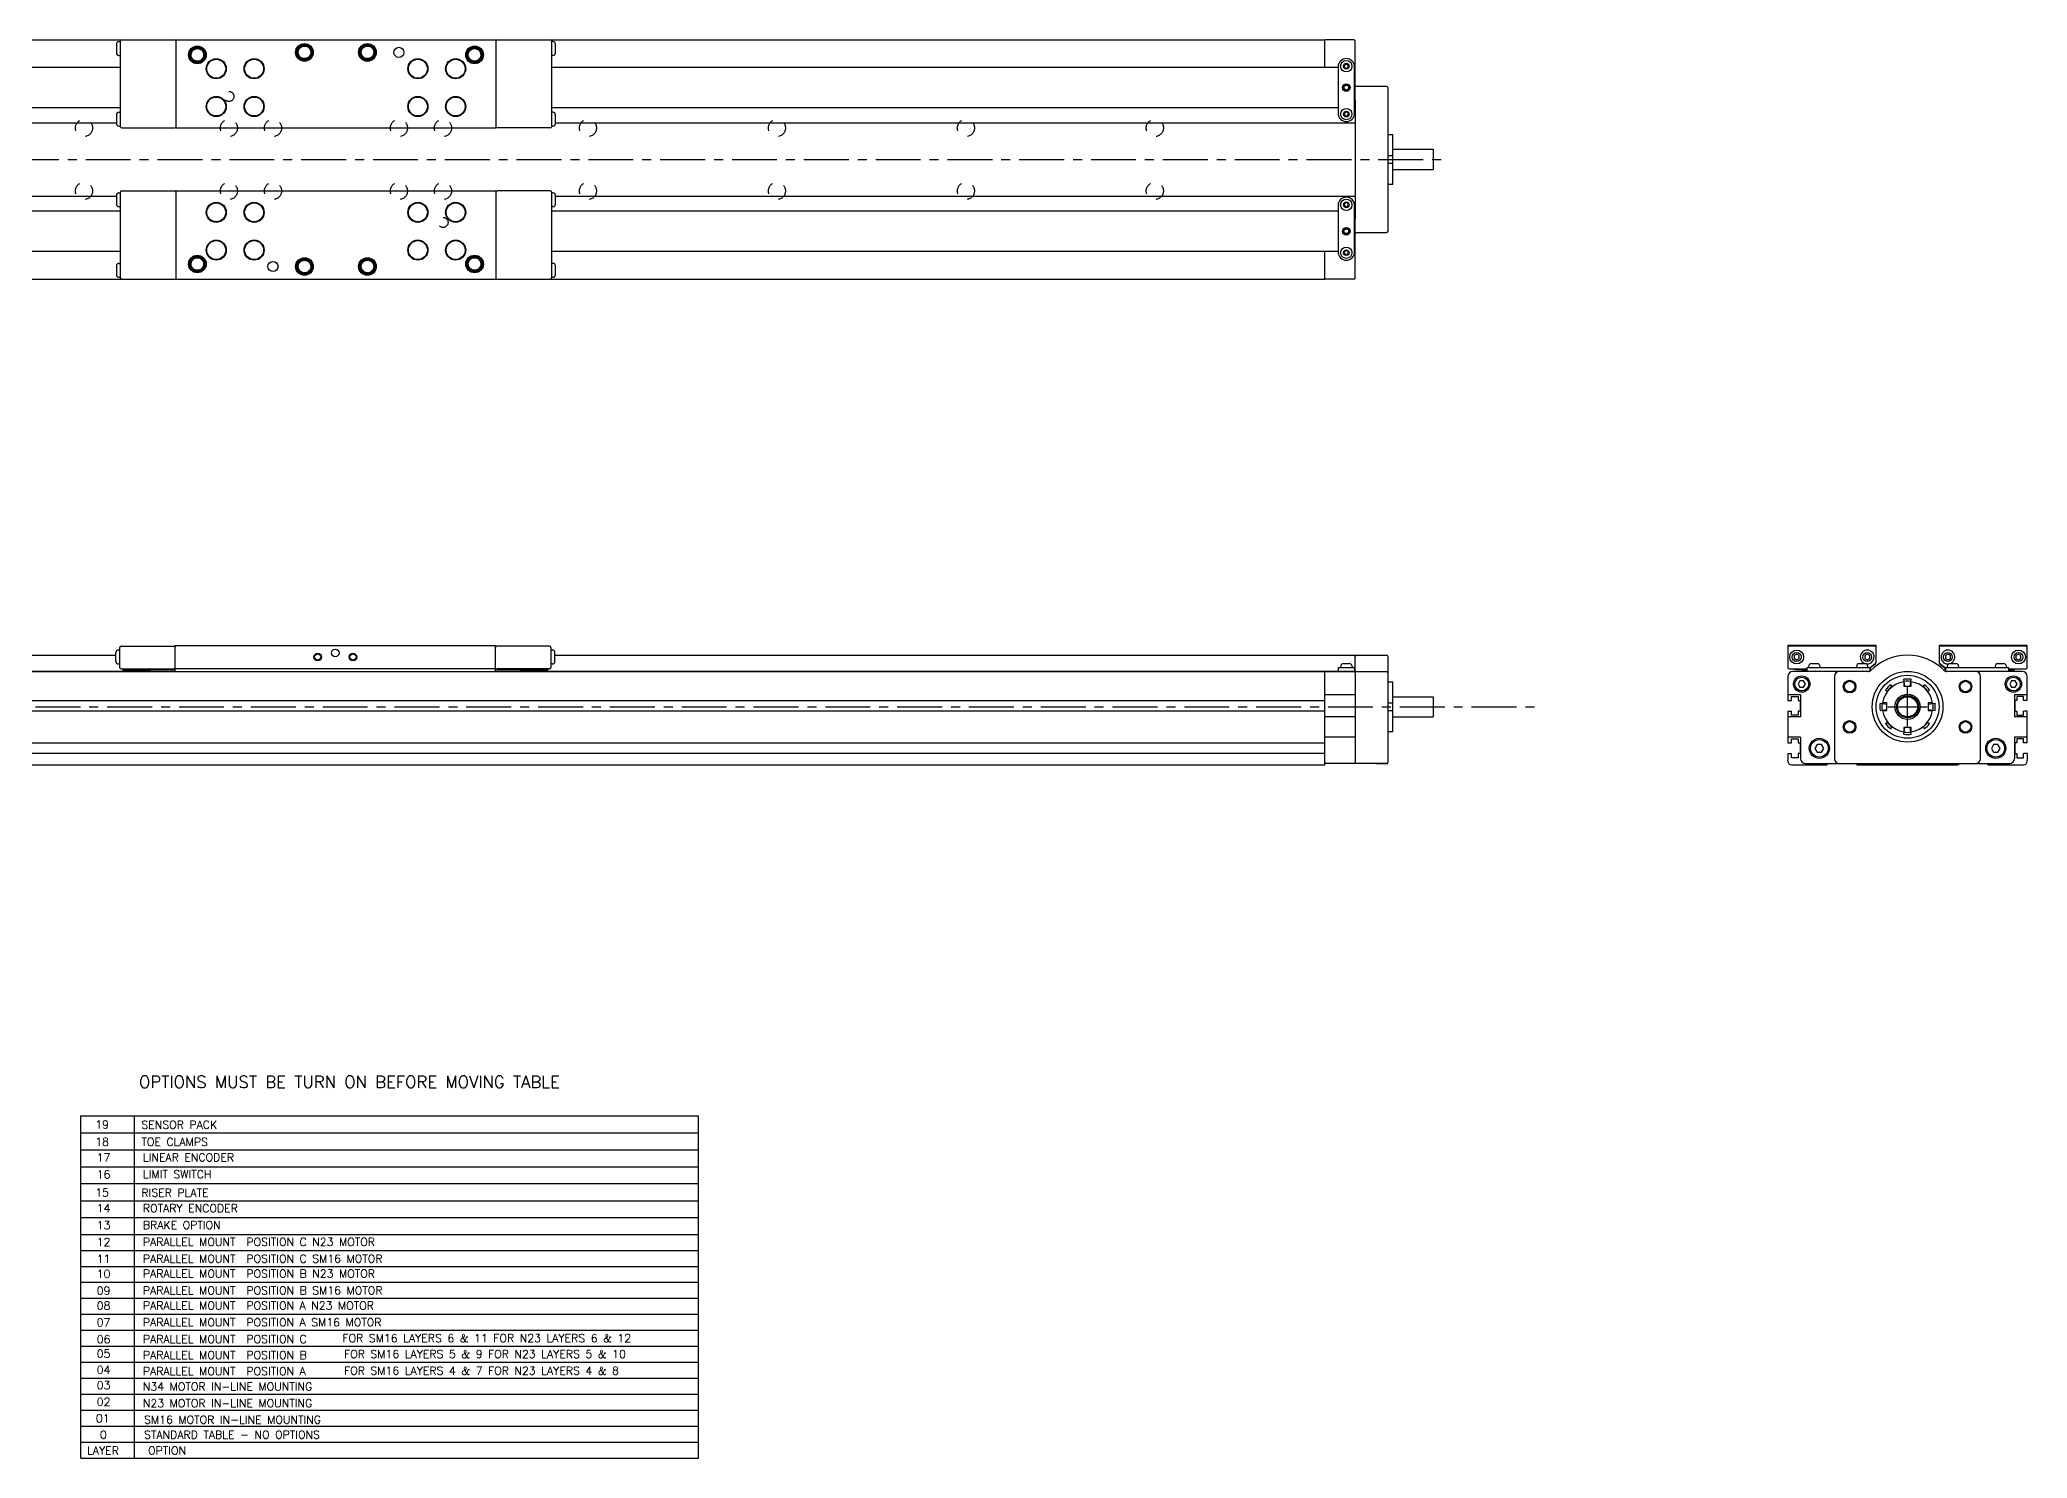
# Model space of a CAD drawing. Extents: x -7.4 to 48.3, y 2.1 to 24.3.
# Drawn here: x 17.28 to 48.33, y 2.09 to 24.26 of the extents above; entities that cross this region are included whole.
import ezdxf
from ezdxf.enums import TextEntityAlignment as Align

# ---------------------------------------------------------------- set-up
doc = ezdxf.new("R2010")
doc.units = 0
doc.header["$LTSCALE"] = 1.87
doc.header["$MEASUREMENT"] = 0
doc.linetypes.add('CENTER', pattern=[0.6, 0.375, -0.075, 0.075, -0.075])
doc.linetypes.add('HIDDEN', pattern=[0.2, 0.1, -0.1])
doc.layers.get('0').update_dxf_attribs({"linetype": 'CONTINUOUS'})
doc.styles.add('ROMANS', font='ROMANS')

msp = doc.modelspace()

# ---------------------------------------------------------------- linework, layer by layer
for p, q in [((6.453, 24.258), (37.358, 24.258)), ((18.515, 24.229), (18.539, 24.229)), ((18.539, 22.9), (18.539, 24.238)), ((19.405, 24.258), (19.405, 22.88)), ((24.405, 24.258), (24.405, 22.88)), ((25.271, 24.238), (25.271, 22.9)), ((25.295, 24.229), (25.271, 24.229)), ((37.358, 23.825), (37.358, 24.258)), ((37.811, 24.258), (37.377, 24.258)), ((37.83, 23.316), (37.83, 24.238)), ((18.474, 24.189), (18.474, 24.051)), ((18.515, 24.012), (18.539, 24.012)), ((19.622, 24.022), (19.641, 24.022)), ((21.295, 24.061), (21.315, 24.061)), ((22.279, 24.061), (22.299, 24.061)), ((23.952, 24.022), (23.972, 24.022)), ((25.295, 24.012), (25.271, 24.012)), ((25.336, 24.051), (25.336, 24.189)), ((37.692, 23.963), (37.692, 23.963)), ((18.539, 23.825), (6.246, 23.825)), ((37.564, 23.825), (25.271, 23.825)), ((37.564, 23.835), (37.564, 23.107)), ((37.675, 23.874), (37.658, 23.845)), ((37.658, 23.845), (37.675, 23.815)), ((37.709, 23.874), (37.675, 23.874)), ((37.675, 23.815), (37.709, 23.815)), ((37.727, 23.845), (37.709, 23.874)), ((37.709, 23.815), (37.727, 23.845)), ((37.82, 23.107), (37.82, 23.835)), ((37.82, 23.71), (37.83, 23.705)), ((37.83, 23.316), (37.82, 23.311)), ((37.83, 23.313), (37.83, 21.463)), ((38.322, 23.53), (37.85, 23.53)), ((38.342, 23.51), (38.342, 21.266)), ((18.539, 23.195), (6.246, 23.195)), ((18.474, 23.087), (18.474, 22.949)), ((18.515, 23.126), (18.539, 23.126)), ((37.564, 23.195), (25.271, 23.195)), ((25.295, 23.126), (25.271, 23.126)), ((25.336, 22.949), (25.336, 23.087)), ((37.675, 23.126), (37.658, 23.097)), ((37.658, 23.097), (37.675, 23.067)), ((37.709, 23.126), (37.675, 23.126)), ((37.675, 23.067), (37.709, 23.067)), ((37.727, 23.097), (37.709, 23.126)), ((37.709, 23.067), (37.727, 23.097)), ((37.83, 23.195), (37.82, 23.195)), ((5.98, 22.961), (18.474, 22.961)), ((18.515, 22.91), (18.539, 22.91)), ((18.559, 22.88), (19.386, 22.88)), ((19.405, 22.88), (24.405, 22.88)), ((25.252, 22.88), (24.425, 22.88)), ((25.295, 22.91), (25.271, 22.91)), ((25.336, 22.961), (37.83, 22.961)), ((37.692, 22.979), (37.692, 22.979)), ((38.342, 22.777), (38.42, 22.777)), ((38.42, 21.999), (38.42, 22.777)), ((38.342, 22.447), (38.42, 22.447)), ((38.42, 22.546), (39.047, 22.546)), ((39.047, 22.546), (39.047, 22.231)), ((38.342, 22.329), (38.42, 22.329)), ((38.42, 22.231), (39.047, 22.231)), ((5.98, 21.815), (18.474, 21.815)), ((18.474, 21.827), (18.474, 21.689)), ((18.515, 21.866), (18.539, 21.866)), ((18.539, 20.538), (18.539, 21.876)), ((18.559, 21.896), (19.386, 21.896)), ((19.405, 21.896), (19.405, 20.518)), ((19.405, 21.896), (24.405, 21.896)), ((24.405, 21.896), (24.405, 20.518)), ((25.252, 21.896), (24.425, 21.896)), ((25.271, 21.876), (25.271, 20.538)), ((25.295, 21.866), (25.271, 21.866)), ((25.336, 21.689), (25.336, 21.827)), ((25.336, 21.815), (37.83, 21.815)), ((37.692, 21.798), (37.692, 21.798)), ((38.342, 21.999), (38.42, 21.999)), ((18.539, 21.581), (6.246, 21.581)), ((18.515, 21.65), (18.539, 21.65)), ((25.295, 21.65), (25.271, 21.65)), ((37.564, 21.581), (25.271, 21.581)), ((37.564, 21.67), (37.564, 20.941)), ((37.675, 21.709), (37.658, 21.679)), ((37.658, 21.679), (37.675, 21.65)), ((37.709, 21.709), (37.675, 21.709)), ((37.675, 21.65), (37.709, 21.65)), ((37.727, 21.679), (37.709, 21.709)), ((37.709, 21.65), (37.727, 21.679)), ((37.82, 20.941), (37.82, 21.67)), ((37.83, 21.581), (37.82, 21.581)), ((37.82, 21.466), (37.83, 21.461)), ((37.83, 20.538), (37.83, 21.461)), ((37.85, 21.246), (38.322, 21.246)), ((18.539, 20.951), (6.246, 20.951)), ((37.564, 20.951), (25.271, 20.951)), ((37.358, 20.518), (37.358, 20.951)), ((37.675, 20.961), (37.658, 20.931)), ((37.658, 20.931), (37.675, 20.902)), ((37.709, 20.961), (37.675, 20.961)), ((37.675, 20.902), (37.709, 20.902)), ((37.692, 20.813), (37.692, 20.813)), ((37.727, 20.931), (37.709, 20.961)), ((37.709, 20.902), (37.727, 20.931)), ((37.83, 21.071), (37.82, 21.066)), ((6.453, 20.518), (37.358, 20.518)), ((18.474, 20.725), (18.474, 20.587)), ((18.515, 20.764), (18.539, 20.764)), ((18.515, 20.548), (18.539, 20.548)), ((19.622, 20.754), (19.641, 20.754)), ((21.295, 20.715), (21.315, 20.715)), ((22.279, 20.715), (22.299, 20.715)), ((23.952, 20.754), (23.972, 20.754)), ((25.295, 20.764), (25.271, 20.764)), ((25.295, 20.548), (25.271, 20.548)), ((25.336, 20.587), (25.336, 20.725)), ((37.811, 20.518), (37.377, 20.518)), ((5.921, 14.643), (18.464, 14.643)), ((18.464, 14.544), (18.464, 14.682)), ((18.506, 14.722), (18.529, 14.722)), ((18.529, 14.446), (18.529, 14.761)), ((18.549, 14.781), (19.376, 14.781)), ((19.395, 14.387), (19.395, 14.791)), ((19.395, 14.791), (24.395, 14.791)), ((24.395, 14.791), (24.395, 14.387)), ((25.242, 14.781), (24.415, 14.781)), ((25.262, 14.761), (25.262, 14.446)), ((25.285, 14.722), (25.262, 14.722)), ((25.326, 14.544), (25.326, 14.682)), ((25.326, 14.643), (37.83, 14.643)), ((37.83, 14.387), (37.83, 14.643)), ((37.85, 14.643), (38.322, 14.643)), ((38.342, 14.623), (38.342, 12.97)), ((44.591, 14.791), (44.591, 14.446)), ((45.969, 14.791), (44.591, 14.791)), ((45.95, 14.781), (44.611, 14.781)), ((44.729, 14.659), (44.69, 14.636)), ((44.69, 14.636), (44.69, 14.591)), ((44.768, 14.636), (44.729, 14.659)), ((44.768, 14.591), (44.768, 14.636)), ((45.831, 14.659), (45.792, 14.636)), ((45.792, 14.636), (45.792, 14.591)), ((45.871, 14.636), (45.831, 14.659)), ((45.871, 14.591), (45.871, 14.636)), ((45.969, 14.534), (45.969, 14.791)), ((46.953, 14.791), (46.953, 14.534)), ((48.331, 14.791), (46.953, 14.791)), ((48.312, 14.781), (46.973, 14.781)), ((47.091, 14.659), (47.052, 14.636)), ((47.052, 14.636), (47.052, 14.591)), ((47.131, 14.636), (47.091, 14.659)), ((47.131, 14.591), (47.131, 14.636)), ((48.194, 14.659), (48.154, 14.636)), ((48.154, 14.636), (48.154, 14.591)), ((48.233, 14.636), (48.194, 14.659)), ((48.233, 14.591), (48.233, 14.636)), ((48.331, 14.446), (48.331, 14.791)), ((5.921, 14.387), (38.322, 14.387)), ((5.98, 14.392), (18.897, 14.392)), ((18.506, 14.505), (18.529, 14.505)), ((18.549, 14.426), (19.376, 14.426)), ((18.573, 14.426), (18.573, 14.412)), ((18.573, 14.412), (19.383, 14.412)), ((19.007, 14.412), (19.004, 14.411)), ((19.022, 14.412), (19.006, 14.406)), ((24.395, 14.426), (19.395, 14.426)), ((24.408, 14.412), (25.218, 14.412)), ((25.242, 14.426), (24.415, 14.426)), ((24.778, 14.406), (24.762, 14.412)), ((24.78, 14.411), (24.777, 14.412)), ((24.887, 14.392), (37.83, 14.392)), ((25.218, 14.426), (25.218, 14.412)), ((25.285, 14.505), (25.262, 14.505)), ((37.358, 12.928), (37.358, 14.387)), ((37.564, 14.451), (37.82, 14.451)), ((37.564, 14.451), (37.564, 14.392)), ((37.594, 14.387), (37.594, 14.392)), ((37.604, 14.467), (37.604, 14.451)), ((37.643, 14.392), (37.643, 14.387)), ((37.647, 14.51), (37.738, 14.51)), ((37.742, 14.392), (37.742, 14.387)), ((37.781, 14.467), (37.781, 14.451)), ((37.82, 14.451), (37.82, 14.392)), ((37.83, 14.367), (37.83, 12.97)), ((44.591, 14.308), (44.591, 13.933)), ((44.611, 14.426), (44.887, 14.426)), ((45.855, 14.387), (44.67, 14.387)), ((44.69, 14.591), (44.729, 14.568)), ((44.695, 14.423), (44.704, 14.422)), ((44.729, 14.568), (44.768, 14.591)), ((44.788, 14.419), (44.788, 14.417)), ((44.803, 14.412), (44.803, 14.418)), ((44.803, 14.412), (44.887, 14.412)), ((44.806, 14.426), (44.806, 14.412)), ((44.887, 14.451), (44.887, 14.392)), ((44.887, 14.451), (45.871, 14.451)), ((44.887, 14.392), (45.869, 14.392)), ((44.916, 14.467), (44.916, 14.451)), ((44.955, 14.392), (44.955, 14.387)), ((44.959, 14.51), (45.05, 14.51)), ((45.054, 14.392), (45.054, 14.387)), ((45.093, 14.467), (45.093, 14.451)), ((45.145, 14.387), (45.145, 14.392)), ((45.32, 14.308), (45.32, 13.029)), ((45.534, 14.387), (45.534, 14.392)), ((45.654, 14.387), (45.654, 14.392)), ((45.664, 14.467), (45.664, 14.451)), ((45.703, 14.392), (45.703, 14.387)), ((45.707, 14.51), (45.798, 14.51)), ((45.792, 14.591), (45.831, 14.568)), ((45.802, 14.392), (45.802, 14.387)), ((45.831, 14.568), (45.871, 14.591)), ((45.841, 14.467), (45.841, 14.451)), ((45.871, 14.442), (45.962, 14.519)), ((45.871, 14.451), (45.871, 14.393)), ((45.876, 14.412), (45.871, 14.412)), ((45.955, 14.503), (45.876, 14.437)), ((45.876, 14.446), (45.876, 14.412)), ((46.96, 14.519), (47.052, 14.442)), ((47.048, 14.436), (46.968, 14.503)), ((47.047, 14.412), (47.047, 14.436)), ((47.047, 14.412), (47.052, 14.412)), ((47.05, 14.444), (47.05, 14.412)), ((47.052, 14.591), (47.091, 14.568)), ((47.052, 14.451), (47.052, 14.393)), ((47.052, 14.451), (48.036, 14.451)), ((47.054, 14.392), (48.036, 14.392)), ((48.253, 14.387), (47.068, 14.387)), ((47.081, 14.467), (47.081, 14.451)), ((47.091, 14.568), (47.131, 14.591)), ((47.121, 14.392), (47.121, 14.387)), ((47.125, 14.51), (47.215, 14.51)), ((47.219, 14.392), (47.219, 14.387)), ((47.259, 14.467), (47.259, 14.451)), ((47.268, 14.387), (47.268, 14.392)), ((47.389, 14.387), (47.389, 14.392)), ((47.603, 13.029), (47.603, 14.308)), ((47.778, 14.387), (47.778, 14.392)), ((47.829, 14.467), (47.829, 14.451)), ((47.869, 14.392), (47.869, 14.387)), ((47.873, 14.51), (47.963, 14.51)), ((47.967, 14.392), (47.967, 14.387)), ((48.007, 14.467), (48.007, 14.451)), ((48.036, 14.451), (48.036, 14.392)), ((48.036, 14.426), (48.312, 14.426)), ((48.036, 14.412), (48.12, 14.412)), ((48.12, 14.426), (48.12, 14.412)), ((48.12, 14.417), (48.135, 14.417)), ((48.135, 14.426), (48.135, 14.417)), ((48.154, 14.591), (48.194, 14.568)), ((48.194, 14.568), (48.233, 14.591)), ((48.331, 13.933), (48.331, 14.308)), ((37.83, 14.021), (37.358, 14.021)), ((38.342, 14.225), (38.42, 14.225)), ((38.42, 13.447), (38.42, 14.225)), ((38.42, 13.993), (39.047, 13.993)), ((39.047, 13.993), (39.047, 13.678)), ((44.788, 14.021), (44.591, 14.021)), ((44.779, 14.239), (44.751, 14.19)), ((44.751, 14.19), (44.779, 14.141)), ((44.836, 14.239), (44.779, 14.239)), ((44.779, 14.141), (44.836, 14.141)), ((44.788, 14.021), (44.788, 13.678)), ((44.865, 14.19), (44.836, 14.239)), ((44.836, 14.141), (44.865, 14.19)), ((46.118, 14.099), (46.149, 14.075)), ((46.198, 14.179), (46.222, 14.148)), ((46.401, 14.023), (46.401, 14.003)), ((46.401, 14.003), (46.521, 14.003)), ((46.402, 14.225), (46.402, 14.159)), ((46.402, 14.159), (46.52, 14.159)), ((46.419, 14.159), (46.405, 14.265)), ((46.504, 14.159), (46.518, 14.265)), ((46.52, 14.159), (46.52, 14.225)), ((46.521, 14.023), (46.521, 14.003)), ((46.701, 14.148), (46.725, 14.179)), ((46.774, 14.075), (46.805, 14.099)), ((48.086, 14.239), (48.058, 14.19)), ((48.058, 14.19), (48.086, 14.141)), ((48.143, 14.239), (48.086, 14.239)), ((48.086, 14.141), (48.143, 14.141)), ((48.134, 14.021), (48.134, 13.678)), ((48.331, 14.021), (48.134, 14.021)), ((48.172, 14.19), (48.143, 14.239)), ((48.143, 14.141), (48.172, 14.19)), ((6.453, 13.932), (37.358, 13.932)), ((37.358, 13.767), (6.453, 13.767)), ((37.83, 13.678), (37.358, 13.678)), ((38.342, 13.895), (38.42, 13.895)), ((38.342, 13.777), (38.42, 13.777)), ((38.42, 13.678), (39.047, 13.678)), ((44.591, 13.768), (44.591, 13.27)), ((44.788, 13.678), (44.591, 13.678)), ((46.032, 13.892), (46.138, 13.878)), ((46.032, 13.779), (46.138, 13.793)), ((46.138, 13.895), (46.072, 13.895)), ((46.072, 13.777), (46.138, 13.777)), ((46.138, 13.777), (46.138, 13.895)), ((46.851, 13.895), (46.784, 13.895)), ((46.784, 13.895), (46.784, 13.777)), ((46.784, 13.878), (46.891, 13.892)), ((46.784, 13.793), (46.891, 13.779)), ((46.784, 13.777), (46.851, 13.777)), ((48.331, 13.678), (48.134, 13.678)), ((48.331, 13.27), (48.331, 13.768)), ((37.83, 13.359), (37.358, 13.359)), ((38.342, 13.447), (38.42, 13.447)), ((44.788, 13.359), (44.591, 13.359)), ((44.788, 13.359), (44.788, 13.029)), ((46.118, 13.572), (46.149, 13.596)), ((46.198, 13.492), (46.222, 13.524)), ((46.52, 13.513), (46.402, 13.513)), ((46.402, 13.513), (46.402, 13.447)), ((46.405, 13.406), (46.419, 13.513)), ((46.518, 13.406), (46.504, 13.513)), ((46.52, 13.447), (46.52, 13.513)), ((46.701, 13.524), (46.725, 13.492)), ((46.774, 13.596), (46.805, 13.572)), ((48.134, 13.359), (48.134, 13.029)), ((48.331, 13.359), (48.134, 13.359)), ((6.453, 13.271), (37.358, 13.271)), ((37.358, 13.105), (6.453, 13.105)), ((44.591, 13.105), (44.591, 13.002)), ((45.049, 13.245), (45.015, 13.186)), ((45.015, 13.186), (45.049, 13.127)), ((45.117, 13.245), (45.049, 13.245)), ((45.049, 13.127), (45.117, 13.127)), ((45.152, 13.186), (45.117, 13.245)), ((45.117, 13.127), (45.152, 13.186)), ((47.805, 13.245), (47.771, 13.186)), ((47.771, 13.186), (47.805, 13.127)), ((47.873, 13.245), (47.805, 13.245)), ((47.805, 13.127), (47.873, 13.127)), ((47.907, 13.186), (47.873, 13.245)), ((47.873, 13.127), (47.907, 13.186)), ((48.331, 13.105), (48.331, 13.002)), ((6.453, 12.928), (37.358, 12.928)), ((38.322, 12.95), (37.377, 12.95)), ((38.165, 12.95), (38.342, 12.95)), ((44.591, 12.987), (44.591, 13.002)), ((44.65, 12.928), (45.193, 12.928)), ((44.867, 12.95), (48.056, 12.95)), ((45.223, 12.95), (45.207, 12.934)), ((45.668, 12.934), (45.652, 12.95)), ((45.682, 12.928), (47.241, 12.928)), ((47.27, 12.95), (47.255, 12.934)), ((47.715, 12.934), (47.7, 12.95)), ((47.729, 12.928), (48.272, 12.928)), ((48.331, 12.987), (48.331, 13.002)), ((17.917, 2.093), (17.917, 7.446)), ((17.917, 7.446), (27.57, 7.446)), ((17.917, 7.178), (27.57, 7.178)), ((18.758, 2.093), (18.758, 7.446)), ((27.57, 2.093), (27.57, 7.446)), ((17.917, 6.91), (27.57, 6.91)), ((17.917, 6.647), (27.57, 6.647)), ((17.917, 6.384), (27.57, 6.384)), ((17.917, 6.116), (27.57, 6.116)), ((17.917, 5.853), (27.57, 5.853)), ((17.917, 5.589), (27.57, 5.589)), ((17.917, 5.339), (27.57, 5.339)), ((17.917, 5.089), (27.57, 5.089)), ((17.917, 4.843), (27.57, 4.843)), ((17.917, 4.593), (27.57, 4.593)), ((17.917, 4.343), (27.57, 4.343)), ((17.917, 4.093), (27.57, 4.093)), ((17.917, 3.843), (27.57, 3.843)), ((17.917, 3.593), (27.57, 3.593)), ((17.917, 3.343), (27.57, 3.343)), ((17.917, 3.093), (27.57, 3.093)), ((17.917, 2.843), (27.57, 2.843)), ((17.917, 2.593), (27.57, 2.593)), ((17.917, 2.343), (27.57, 2.343)), ((17.917, 2.093), (27.57, 2.093))]:
    msp.add_line(p, q)
at = {"color": 2, "linetype": 'CENTER'}
for p, q in [((5.654, 22.388), (39.263, 22.388)), ((46.461, 13.53), (46.461, 14.142)), ((4.868, 13.836), (40.65, 13.836)), ((46.155, 13.836), (46.767, 13.836))]:
    msp.add_line(p, q, dxfattribs=at)
at = {"color": 7, "linetype": 'CONTINUOUS'}
for p, q in [((44.65, 13.998), (44.753, 13.998)), ((44.65, 13.933), (44.65, 13.998)), ((44.753, 13.998), (44.753, 13.933)), ((48.17, 13.998), (48.17, 13.933)), ((48.272, 13.998), (48.17, 13.998)), ((48.272, 13.933), (48.272, 13.998)), ((44.591, 13.933), (44.65, 13.933)), ((44.591, 13.768), (44.65, 13.768)), ((44.65, 13.703), (44.65, 13.768)), ((44.753, 13.703), (44.65, 13.703)), ((44.753, 13.933), (44.784, 13.933)), ((44.753, 13.768), (44.753, 13.703)), ((44.784, 13.768), (44.753, 13.768)), ((44.784, 13.933), (44.784, 13.768)), ((48.17, 13.933), (48.138, 13.933)), ((48.138, 13.933), (48.138, 13.768)), ((48.138, 13.768), (48.17, 13.768)), ((48.17, 13.768), (48.17, 13.703)), ((48.17, 13.703), (48.272, 13.703)), ((48.331, 13.933), (48.272, 13.933)), ((48.331, 13.768), (48.272, 13.768)), ((48.272, 13.703), (48.272, 13.768)), ((44.591, 13.27), (44.65, 13.27)), ((44.591, 13.105), (44.65, 13.105)), ((44.65, 13.335), (44.753, 13.335)), ((44.65, 13.27), (44.65, 13.335)), ((44.65, 13.04), (44.65, 13.105)), ((44.753, 13.335), (44.753, 13.27)), ((44.753, 13.27), (44.784, 13.27)), ((44.784, 13.105), (44.753, 13.105)), ((44.753, 13.105), (44.753, 13.04)), ((44.784, 13.27), (44.784, 13.105)), ((48.138, 13.27), (48.138, 13.105)), ((48.17, 13.27), (48.138, 13.27)), ((48.138, 13.105), (48.17, 13.105)), ((48.17, 13.335), (48.17, 13.27)), ((48.272, 13.335), (48.17, 13.335)), ((48.17, 13.105), (48.17, 13.04)), ((48.272, 13.27), (48.272, 13.335)), ((48.331, 13.27), (48.272, 13.27)), ((48.331, 13.105), (48.272, 13.105)), ((48.272, 13.04), (48.272, 13.105)), ((44.753, 13.04), (44.65, 13.04)), ((48.17, 13.04), (48.272, 13.04))]:
    msp.add_line(p, q, dxfattribs=at)
for points in [[(19.622, 24.022), (19.623, 24.039), (19.627, 24.055), (19.633, 24.071), (19.641, 24.086), (19.651, 24.1), (19.663, 24.112), (19.677, 24.122), (19.692, 24.13), (19.708, 24.136), (19.724, 24.139), (19.741, 24.14), (19.758, 24.139), (19.775, 24.135), (19.791, 24.129), (19.805, 24.12), (19.819, 24.11), (19.831, 24.098), (19.84, 24.084), (19.848, 24.069), (19.854, 24.053), (19.857, 24.036), (19.858, 24.019)], [(19.858, 24.019), (19.856, 24.002), (19.852, 23.986), (19.846, 23.97), (19.837, 23.955), (19.827, 23.942), (19.814, 23.93), (19.801, 23.921), (19.785, 23.913), (19.769, 23.908), (19.753, 23.905), (19.736, 23.904), (19.719, 23.906), (19.702, 23.91), (19.687, 23.917), (19.672, 23.925), (19.659, 23.936), (19.647, 23.948), (19.638, 23.963), (19.63, 23.978), (19.625, 23.994), (19.622, 24.011), (19.622, 24.022)], [(19.632, 24.022), (19.633, 24.038), (19.636, 24.053), (19.642, 24.068), (19.65, 24.082), (19.66, 24.095), (19.671, 24.106), (19.684, 24.115), (19.698, 24.122), (19.714, 24.127), (19.729, 24.13), (19.745, 24.13), (19.761, 24.128), (19.776, 24.124), (19.791, 24.117), (19.804, 24.109), (19.816, 24.099), (19.827, 24.086), (19.835, 24.073), (19.842, 24.058), (19.846, 24.043), (19.848, 24.027), (19.848, 24.011)], [(19.848, 24.011), (19.845, 23.996), (19.84, 23.981), (19.833, 23.966), (19.824, 23.953), (19.813, 23.942), (19.8, 23.932), (19.786, 23.924), (19.771, 23.918), (19.756, 23.915), (19.74, 23.914), (19.724, 23.915), (19.708, 23.918), (19.694, 23.924), (19.68, 23.932), (19.667, 23.942), (19.656, 23.953), (19.647, 23.966), (19.64, 23.981), (19.635, 23.996), (19.632, 24.011), (19.632, 24.022)], [(19.641, 24.022), (19.643, 24.037), (19.646, 24.051), (19.651, 24.065), (19.659, 24.078), (19.668, 24.089), (19.679, 24.099), (19.691, 24.108), (19.705, 24.114), (19.719, 24.118), (19.734, 24.12), (19.749, 24.12), (19.763, 24.118), (19.777, 24.113), (19.79, 24.106), (19.803, 24.098), (19.813, 24.088), (19.822, 24.076), (19.829, 24.063), (19.835, 24.049), (19.838, 24.034), (19.838, 24.019)], [(19.838, 24.019), (19.837, 24.005), (19.833, 23.99), (19.827, 23.977), (19.819, 23.964), (19.81, 23.953), (19.799, 23.943), (19.786, 23.935), (19.773, 23.929), (19.758, 23.925), (19.744, 23.924), (19.729, 23.924), (19.714, 23.927), (19.7, 23.932), (19.687, 23.939), (19.675, 23.948), (19.665, 23.958), (19.656, 23.97), (19.649, 23.983), (19.645, 23.997), (19.642, 24.012), (19.642, 24.022)], [(21.295, 24.061), (21.296, 24.078), (21.3, 24.095), (21.306, 24.111), (21.314, 24.126), (21.324, 24.139), (21.336, 24.151), (21.35, 24.161), (21.365, 24.169), (21.381, 24.175), (21.398, 24.178), (21.415, 24.179), (21.431, 24.178), (21.448, 24.174), (21.464, 24.168), (21.479, 24.16), (21.492, 24.149), (21.504, 24.137), (21.514, 24.123), (21.522, 24.108), (21.527, 24.092), (21.53, 24.075), (21.531, 24.059)], [(21.531, 24.059), (21.53, 24.042), (21.526, 24.025), (21.519, 24.009), (21.511, 23.995), (21.5, 23.981), (21.488, 23.97), (21.474, 23.96), (21.459, 23.952), (21.443, 23.947), (21.426, 23.944), (21.409, 23.943), (21.392, 23.945), (21.376, 23.949), (21.36, 23.956), (21.345, 23.965), (21.332, 23.975), (21.321, 23.988), (21.311, 24.002), (21.304, 24.017), (21.298, 24.033), (21.296, 24.05), (21.295, 24.061)], [(21.305, 24.061), (21.306, 24.077), (21.309, 24.093), (21.315, 24.108), (21.323, 24.121), (21.333, 24.134), (21.344, 24.145), (21.357, 24.154), (21.372, 24.161), (21.387, 24.166), (21.402, 24.169), (21.418, 24.169), (21.434, 24.168), (21.45, 24.163), (21.464, 24.157), (21.478, 24.148), (21.49, 24.138), (21.5, 24.126), (21.509, 24.112), (21.515, 24.098), (21.519, 24.082), (21.521, 24.067), (21.521, 24.051)], [(21.521, 24.051), (21.518, 24.035), (21.513, 24.02), (21.506, 24.006), (21.497, 23.993), (21.486, 23.981), (21.473, 23.971), (21.459, 23.963), (21.445, 23.958), (21.429, 23.954), (21.413, 23.953), (21.397, 23.954), (21.382, 23.958), (21.367, 23.963), (21.353, 23.971), (21.34, 23.981), (21.329, 23.993), (21.32, 24.006), (21.313, 24.02), (21.308, 24.035), (21.305, 24.051), (21.305, 24.061)], [(21.315, 24.061), (21.316, 24.076), (21.319, 24.091), (21.325, 24.104), (21.332, 24.117), (21.341, 24.129), (21.352, 24.139), (21.365, 24.147), (21.378, 24.153), (21.392, 24.158), (21.407, 24.16), (21.422, 24.159), (21.436, 24.157), (21.45, 24.152), (21.464, 24.146), (21.476, 24.137), (21.487, 24.127), (21.496, 24.115), (21.503, 24.102), (21.508, 24.088), (21.511, 24.074), (21.511, 24.059)], [(21.511, 24.059), (21.51, 24.044), (21.506, 24.03), (21.501, 24.016), (21.493, 24.003), (21.483, 23.992), (21.472, 23.982), (21.459, 23.974), (21.446, 23.969), (21.432, 23.965), (21.417, 23.963), (21.402, 23.964), (21.387, 23.966), (21.373, 23.971), (21.36, 23.978), (21.348, 23.987), (21.338, 23.998), (21.329, 24.01), (21.323, 24.023), (21.318, 24.037), (21.315, 24.051), (21.315, 24.061)], [(22.279, 24.061), (22.28, 24.078), (22.284, 24.095), (22.29, 24.111), (22.298, 24.126), (22.308, 24.139), (22.321, 24.151), (22.334, 24.161), (22.349, 24.169), (22.365, 24.175), (22.382, 24.178), (22.399, 24.179), (22.416, 24.178), (22.432, 24.174), (22.448, 24.168), (22.463, 24.16), (22.476, 24.149), (22.488, 24.137), (22.498, 24.123), (22.506, 24.108), (22.511, 24.092), (22.515, 24.075), (22.515, 24.059)], [(22.515, 24.059), (22.514, 24.042), (22.51, 24.025), (22.503, 24.009), (22.495, 23.995), (22.484, 23.981), (22.472, 23.97), (22.458, 23.96), (22.443, 23.952), (22.427, 23.947), (22.41, 23.944), (22.393, 23.943), (22.376, 23.945), (22.36, 23.949), (22.344, 23.956), (22.33, 23.965), (22.316, 23.975), (22.305, 23.988), (22.295, 24.002), (22.288, 24.017), (22.283, 24.033), (22.28, 24.05), (22.279, 24.061)], [(22.289, 24.061), (22.29, 24.077), (22.294, 24.093), (22.299, 24.108), (22.307, 24.121), (22.317, 24.134), (22.329, 24.145), (22.342, 24.154), (22.356, 24.161), (22.371, 24.166), (22.387, 24.169), (22.403, 24.169), (22.418, 24.168), (22.434, 24.163), (22.448, 24.157), (22.462, 24.148), (22.474, 24.138), (22.484, 24.126), (22.493, 24.112), (22.499, 24.098), (22.504, 24.082), (22.505, 24.067), (22.505, 24.051)], [(22.505, 24.051), (22.502, 24.035), (22.497, 24.02), (22.49, 24.006), (22.481, 23.993), (22.47, 23.981), (22.457, 23.971), (22.444, 23.963), (22.429, 23.958), (22.413, 23.954), (22.397, 23.953), (22.381, 23.954), (22.366, 23.958), (22.351, 23.963), (22.337, 23.971), (22.325, 23.981), (22.314, 23.993), (22.304, 24.006), (22.297, 24.02), (22.292, 24.035), (22.29, 24.051), (22.289, 24.061)], [(22.299, 24.061), (22.3, 24.076), (22.303, 24.091), (22.309, 24.104), (22.316, 24.117), (22.326, 24.129), (22.337, 24.139), (22.349, 24.147), (22.362, 24.153), (22.376, 24.158), (22.391, 24.16), (22.406, 24.159), (22.421, 24.157), (22.435, 24.152), (22.448, 24.146), (22.46, 24.137), (22.471, 24.127), (22.48, 24.115), (22.487, 24.102), (22.492, 24.088), (22.495, 24.074), (22.496, 24.059)], [(22.496, 24.059), (22.494, 24.044), (22.491, 24.03), (22.485, 24.016), (22.477, 24.003), (22.467, 23.992), (22.456, 23.982), (22.444, 23.974), (22.43, 23.969), (22.416, 23.965), (22.401, 23.963), (22.386, 23.964), (22.372, 23.966), (22.358, 23.971), (22.345, 23.978), (22.333, 23.987), (22.322, 23.998), (22.314, 24.01), (22.307, 24.023), (22.302, 24.037), (22.299, 24.051), (22.299, 24.061)], [(23.952, 24.022), (23.954, 24.039), (23.957, 24.055), (23.963, 24.071), (23.971, 24.086), (23.982, 24.1), (23.994, 24.112), (24.007, 24.122), (24.022, 24.13), (24.038, 24.136), (24.055, 24.139), (24.072, 24.14), (24.089, 24.139), (24.105, 24.135), (24.121, 24.129), (24.136, 24.12), (24.149, 24.11), (24.161, 24.098), (24.171, 24.084), (24.179, 24.069), (24.185, 24.053), (24.188, 24.036), (24.189, 24.019)], [(24.189, 24.019), (24.187, 24.002), (24.183, 23.986), (24.177, 23.97), (24.168, 23.955), (24.158, 23.942), (24.145, 23.93), (24.131, 23.921), (24.116, 23.913), (24.1, 23.908), (24.083, 23.905), (24.066, 23.904), (24.049, 23.906), (24.033, 23.91), (24.017, 23.917), (24.003, 23.925), (23.99, 23.936), (23.978, 23.948), (23.969, 23.963), (23.961, 23.978), (23.956, 23.994), (23.953, 24.011), (23.953, 24.022)], [(23.962, 24.022), (23.963, 24.038), (23.967, 24.053), (23.973, 24.068), (23.981, 24.082), (23.99, 24.095), (24.002, 24.106), (24.015, 24.115), (24.029, 24.122), (24.044, 24.127), (24.06, 24.13), (24.076, 24.13), (24.092, 24.128), (24.107, 24.124), (24.122, 24.117), (24.135, 24.109), (24.147, 24.099), (24.158, 24.086), (24.166, 24.073), (24.173, 24.058), (24.177, 24.043), (24.179, 24.027), (24.178, 24.011)], [(24.178, 24.011), (24.176, 23.996), (24.171, 23.981), (24.163, 23.966), (24.154, 23.953), (24.143, 23.942), (24.131, 23.932), (24.117, 23.924), (24.102, 23.918), (24.086, 23.915), (24.071, 23.914), (24.055, 23.915), (24.039, 23.918), (24.024, 23.924), (24.01, 23.932), (23.998, 23.942), (23.987, 23.953), (23.978, 23.966), (23.971, 23.981), (23.966, 23.996), (23.963, 24.011), (23.963, 24.022)], [(23.972, 24.022), (23.973, 24.037), (23.977, 24.051), (23.982, 24.065), (23.99, 24.078), (23.999, 24.089), (24.01, 24.099), (24.022, 24.108), (24.035, 24.114), (24.05, 24.118), (24.064, 24.12), (24.079, 24.12), (24.094, 24.118), (24.108, 24.113), (24.121, 24.106), (24.133, 24.098), (24.144, 24.088), (24.153, 24.076), (24.16, 24.063), (24.165, 24.049), (24.168, 24.034), (24.169, 24.019)], [(24.169, 24.019), (24.167, 24.005), (24.164, 23.99), (24.158, 23.977), (24.15, 23.964), (24.141, 23.953), (24.129, 23.943), (24.117, 23.935), (24.103, 23.929), (24.089, 23.925), (24.074, 23.924), (24.059, 23.924), (24.045, 23.927), (24.031, 23.932), (24.018, 23.939), (24.006, 23.948), (23.996, 23.958), (23.987, 23.97), (23.98, 23.983), (23.975, 23.997), (23.973, 24.012), (23.972, 24.022)], [(19.622, 20.754), (19.623, 20.771), (19.627, 20.788), (19.633, 20.804), (19.641, 20.819), (19.651, 20.832), (19.663, 20.844), (19.677, 20.854), (19.692, 20.862), (19.708, 20.868), (19.724, 20.871), (19.741, 20.872), (19.758, 20.871), (19.775, 20.867), (19.791, 20.861), (19.805, 20.853), (19.819, 20.842), (19.831, 20.83), (19.84, 20.816), (19.848, 20.801), (19.854, 20.785), (19.857, 20.768), (19.858, 20.751)], [(19.632, 20.754), (19.633, 20.77), (19.636, 20.786), (19.642, 20.801), (19.65, 20.814), (19.66, 20.827), (19.671, 20.838), (19.684, 20.847), (19.698, 20.854), (19.714, 20.859), (19.729, 20.862), (19.745, 20.862), (19.761, 20.86), (19.776, 20.856), (19.791, 20.85), (19.804, 20.841), (19.816, 20.831), (19.827, 20.819), (19.835, 20.805), (19.842, 20.791), (19.846, 20.775), (19.848, 20.76), (19.848, 20.744)], [(19.641, 20.754), (19.643, 20.769), (19.646, 20.783), (19.651, 20.797), (19.659, 20.81), (19.668, 20.822), (19.679, 20.832), (19.691, 20.84), (19.705, 20.846), (19.719, 20.85), (19.734, 20.852), (19.749, 20.852), (19.763, 20.85), (19.777, 20.845), (19.79, 20.839), (19.803, 20.83), (19.813, 20.82), (19.822, 20.808), (19.829, 20.795), (19.835, 20.781), (19.838, 20.767), (19.838, 20.752)], [(21.295, 20.715), (21.296, 20.732), (21.3, 20.748), (21.306, 20.764), (21.314, 20.779), (21.324, 20.793), (21.336, 20.805), (21.35, 20.815), (21.365, 20.823), (21.381, 20.829), (21.398, 20.832), (21.415, 20.833), (21.431, 20.832), (21.448, 20.828), (21.464, 20.822), (21.479, 20.813), (21.492, 20.803), (21.504, 20.791), (21.514, 20.777), (21.522, 20.762), (21.527, 20.746), (21.53, 20.729), (21.531, 20.712)], [(21.305, 20.715), (21.306, 20.731), (21.309, 20.746), (21.315, 20.761), (21.323, 20.775), (21.333, 20.788), (21.344, 20.799), (21.357, 20.808), (21.372, 20.815), (21.387, 20.82), (21.402, 20.823), (21.418, 20.823), (21.434, 20.821), (21.45, 20.817), (21.464, 20.81), (21.478, 20.802), (21.49, 20.791), (21.5, 20.779), (21.509, 20.766), (21.515, 20.751), (21.519, 20.736), (21.521, 20.72), (21.521, 20.704)], [(21.315, 20.715), (21.316, 20.73), (21.319, 20.744), (21.325, 20.758), (21.332, 20.771), (21.341, 20.782), (21.352, 20.792), (21.365, 20.801), (21.378, 20.807), (21.392, 20.811), (21.407, 20.813), (21.422, 20.813), (21.436, 20.811), (21.45, 20.806), (21.464, 20.799), (21.476, 20.791), (21.487, 20.78), (21.496, 20.769), (21.503, 20.756), (21.508, 20.742), (21.511, 20.727), (21.511, 20.712)], [(22.279, 20.715), (22.28, 20.732), (22.284, 20.748), (22.29, 20.764), (22.298, 20.779), (22.308, 20.793), (22.321, 20.805), (22.334, 20.815), (22.349, 20.823), (22.365, 20.829), (22.382, 20.832), (22.399, 20.833), (22.416, 20.832), (22.432, 20.828), (22.448, 20.822), (22.463, 20.813), (22.476, 20.803), (22.488, 20.791), (22.498, 20.777), (22.506, 20.762), (22.511, 20.746), (22.515, 20.729), (22.515, 20.712)], [(22.289, 20.715), (22.29, 20.731), (22.294, 20.746), (22.299, 20.761), (22.307, 20.775), (22.317, 20.788), (22.329, 20.799), (22.342, 20.808), (22.356, 20.815), (22.371, 20.82), (22.387, 20.823), (22.403, 20.823), (22.418, 20.821), (22.434, 20.817), (22.448, 20.81), (22.462, 20.802), (22.474, 20.791), (22.484, 20.779), (22.493, 20.766), (22.499, 20.751), (22.504, 20.736), (22.505, 20.72), (22.505, 20.704)], [(22.299, 20.715), (22.3, 20.73), (22.303, 20.744), (22.309, 20.758), (22.316, 20.771), (22.326, 20.782), (22.337, 20.792), (22.349, 20.801), (22.362, 20.807), (22.376, 20.811), (22.391, 20.813), (22.406, 20.813), (22.421, 20.811), (22.435, 20.806), (22.448, 20.799), (22.46, 20.791), (22.471, 20.78), (22.48, 20.769), (22.487, 20.756), (22.492, 20.742), (22.495, 20.727), (22.496, 20.712)], [(23.952, 20.754), (23.954, 20.771), (23.957, 20.788), (23.963, 20.804), (23.971, 20.819), (23.982, 20.832), (23.994, 20.844), (24.007, 20.854), (24.022, 20.862), (24.038, 20.868), (24.055, 20.871), (24.072, 20.872), (24.089, 20.871), (24.105, 20.867), (24.121, 20.861), (24.136, 20.853), (24.149, 20.842), (24.161, 20.83), (24.171, 20.816), (24.179, 20.801), (24.185, 20.785), (24.188, 20.768), (24.189, 20.751)], [(23.962, 20.754), (23.963, 20.77), (23.967, 20.786), (23.973, 20.801), (23.981, 20.814), (23.99, 20.827), (24.002, 20.838), (24.015, 20.847), (24.029, 20.854), (24.044, 20.859), (24.06, 20.862), (24.076, 20.862), (24.092, 20.86), (24.107, 20.856), (24.122, 20.85), (24.135, 20.841), (24.147, 20.831), (24.158, 20.819), (24.166, 20.805), (24.173, 20.791), (24.177, 20.775), (24.179, 20.76), (24.178, 20.744)], [(23.972, 20.754), (23.973, 20.769), (23.977, 20.783), (23.982, 20.797), (23.99, 20.81), (23.999, 20.822), (24.01, 20.832), (24.022, 20.84), (24.035, 20.846), (24.05, 20.85), (24.064, 20.852), (24.079, 20.852), (24.094, 20.85), (24.108, 20.845), (24.121, 20.839), (24.133, 20.83), (24.144, 20.82), (24.153, 20.808), (24.16, 20.795), (24.165, 20.781), (24.168, 20.767), (24.169, 20.752)], [(19.858, 20.751), (19.856, 20.735), (19.852, 20.718), (19.846, 20.702), (19.837, 20.688), (19.827, 20.674), (19.814, 20.663), (19.801, 20.653), (19.785, 20.645), (19.769, 20.64), (19.753, 20.637), (19.736, 20.636), (19.719, 20.638), (19.702, 20.642), (19.687, 20.649), (19.672, 20.658), (19.659, 20.668), (19.647, 20.681), (19.638, 20.695), (19.63, 20.71), (19.625, 20.726), (19.622, 20.743), (19.622, 20.754)], [(19.848, 20.744), (19.845, 20.728), (19.84, 20.713), (19.833, 20.699), (19.824, 20.686), (19.813, 20.674), (19.8, 20.664), (19.786, 20.656), (19.771, 20.651), (19.756, 20.647), (19.74, 20.646), (19.724, 20.647), (19.708, 20.651), (19.694, 20.656), (19.68, 20.664), (19.667, 20.674), (19.656, 20.686), (19.647, 20.699), (19.64, 20.713), (19.635, 20.728), (19.632, 20.744), (19.632, 20.754)], [(19.838, 20.752), (19.837, 20.737), (19.833, 20.723), (19.827, 20.709), (19.819, 20.696), (19.81, 20.685), (19.799, 20.675), (19.786, 20.667), (19.773, 20.661), (19.758, 20.658), (19.744, 20.656), (19.729, 20.656), (19.714, 20.659), (19.7, 20.664), (19.687, 20.671), (19.675, 20.68), (19.665, 20.691), (19.656, 20.703), (19.649, 20.716), (19.645, 20.73), (19.642, 20.744), (19.642, 20.754)], [(21.531, 20.712), (21.53, 20.695), (21.526, 20.679), (21.519, 20.663), (21.511, 20.648), (21.5, 20.635), (21.488, 20.623), (21.474, 20.614), (21.459, 20.606), (21.443, 20.6), (21.426, 20.597), (21.409, 20.597), (21.392, 20.599), (21.376, 20.603), (21.36, 20.609), (21.345, 20.618), (21.332, 20.629), (21.321, 20.641), (21.311, 20.655), (21.304, 20.671), (21.298, 20.687), (21.296, 20.704), (21.295, 20.715)], [(21.521, 20.704), (21.518, 20.689), (21.513, 20.673), (21.506, 20.659), (21.497, 20.646), (21.486, 20.635), (21.473, 20.625), (21.459, 20.617), (21.445, 20.611), (21.429, 20.608), (21.413, 20.607), (21.397, 20.608), (21.382, 20.611), (21.367, 20.617), (21.353, 20.625), (21.34, 20.635), (21.329, 20.646), (21.32, 20.659), (21.313, 20.673), (21.308, 20.689), (21.305, 20.704), (21.305, 20.715)], [(21.511, 20.712), (21.51, 20.698), (21.506, 20.683), (21.501, 20.67), (21.493, 20.657), (21.483, 20.646), (21.472, 20.636), (21.459, 20.628), (21.446, 20.622), (21.432, 20.618), (21.417, 20.617), (21.402, 20.617), (21.387, 20.62), (21.373, 20.625), (21.36, 20.632), (21.348, 20.641), (21.338, 20.651), (21.329, 20.663), (21.323, 20.676), (21.318, 20.69), (21.315, 20.705), (21.315, 20.715)], [(22.515, 20.712), (22.514, 20.695), (22.51, 20.679), (22.503, 20.663), (22.495, 20.648), (22.484, 20.635), (22.472, 20.623), (22.458, 20.614), (22.443, 20.606), (22.427, 20.6), (22.41, 20.597), (22.393, 20.597), (22.376, 20.599), (22.36, 20.603), (22.344, 20.609), (22.33, 20.618), (22.316, 20.629), (22.305, 20.641), (22.295, 20.655), (22.288, 20.671), (22.283, 20.687), (22.28, 20.704), (22.279, 20.715)], [(22.505, 20.704), (22.502, 20.689), (22.497, 20.673), (22.49, 20.659), (22.481, 20.646), (22.47, 20.635), (22.457, 20.625), (22.444, 20.617), (22.429, 20.611), (22.413, 20.608), (22.397, 20.607), (22.381, 20.608), (22.366, 20.611), (22.351, 20.617), (22.337, 20.625), (22.325, 20.635), (22.314, 20.646), (22.304, 20.659), (22.297, 20.673), (22.292, 20.689), (22.29, 20.704), (22.289, 20.715)], [(22.496, 20.712), (22.494, 20.698), (22.491, 20.683), (22.485, 20.67), (22.477, 20.657), (22.467, 20.646), (22.456, 20.636), (22.444, 20.628), (22.43, 20.622), (22.416, 20.618), (22.401, 20.617), (22.386, 20.617), (22.372, 20.62), (22.358, 20.625), (22.345, 20.632), (22.333, 20.641), (22.322, 20.651), (22.314, 20.663), (22.307, 20.676), (22.302, 20.69), (22.299, 20.705), (22.299, 20.715)], [(24.189, 20.751), (24.187, 20.735), (24.183, 20.718), (24.177, 20.702), (24.168, 20.688), (24.158, 20.674), (24.145, 20.663), (24.131, 20.653), (24.116, 20.645), (24.1, 20.64), (24.083, 20.637), (24.066, 20.636), (24.049, 20.638), (24.033, 20.642), (24.017, 20.649), (24.003, 20.658), (23.99, 20.668), (23.978, 20.681), (23.969, 20.695), (23.961, 20.71), (23.956, 20.726), (23.953, 20.743), (23.953, 20.754)], [(24.178, 20.744), (24.176, 20.728), (24.171, 20.713), (24.163, 20.699), (24.154, 20.686), (24.143, 20.674), (24.131, 20.664), (24.117, 20.656), (24.102, 20.651), (24.086, 20.647), (24.071, 20.646), (24.055, 20.647), (24.039, 20.651), (24.024, 20.656), (24.01, 20.664), (23.998, 20.674), (23.987, 20.686), (23.978, 20.699), (23.971, 20.713), (23.966, 20.728), (23.963, 20.744), (23.963, 20.754)], [(24.169, 20.752), (24.167, 20.737), (24.164, 20.723), (24.158, 20.709), (24.15, 20.696), (24.141, 20.685), (24.129, 20.675), (24.117, 20.667), (24.103, 20.661), (24.089, 20.658), (24.074, 20.656), (24.059, 20.656), (24.045, 20.659), (24.031, 20.664), (24.018, 20.671), (24.006, 20.68), (23.996, 20.691), (23.987, 20.703), (23.98, 20.716), (23.975, 20.73), (23.973, 20.744), (23.972, 20.754)], [(44.68, 14.426), (44.68, 14.426), (44.683, 14.425), (44.688, 14.424), (44.695, 14.423)], [(44.704, 14.422), (44.715, 14.421), (44.728, 14.42), (44.742, 14.419), (44.757, 14.418), (44.772, 14.417), (44.788, 14.417)], [(44.719, 14.426), (44.72, 14.426), (44.722, 14.425), (44.727, 14.424), (44.735, 14.423), (44.744, 14.422), (44.755, 14.421), (44.767, 14.42), (44.781, 14.419), (44.796, 14.418), (44.806, 14.418)]]:
    msp.add_lwpolyline(points)
for centre, radius in [((19.74, 24.022), 0.138), ((19.74, 24.022), 0.123), ((20.035, 23.805), 0.157), ((20.035, 23.805), 0.148), ((20.626, 23.805), 0.157), ((20.626, 23.805), 0.148), ((21.413, 24.061), 0.138), ((21.413, 24.061), 0.123), ((22.397, 24.061), 0.138), ((22.397, 24.061), 0.123), ((22.889, 24.061), 0.079), ((23.185, 23.805), 0.157), ((23.185, 23.805), 0.148), ((23.775, 23.805), 0.157), ((23.775, 23.805), 0.148), ((24.071, 24.022), 0.138), ((24.071, 24.022), 0.123), ((37.692, 23.845), 0.0886), ((37.692, 23.845), 0.0443), ((20.035, 23.215), 0.157), ((20.035, 23.215), 0.148), ((20.626, 23.215), 0.157), ((20.626, 23.215), 0.148), ((23.185, 23.215), 0.157), ((23.185, 23.215), 0.148), ((23.775, 23.215), 0.157), ((23.775, 23.215), 0.148), ((37.692, 23.51), 0.0591), ((37.692, 23.51), 0.0492), ((37.692, 23.51), 0.0374), ((37.692, 23.097), 0.0886), ((37.692, 23.097), 0.0443), ((37.692, 21.679), 0.0886), ((20.035, 21.561), 0.157), ((20.035, 21.561), 0.148), ((20.626, 21.561), 0.157), ((20.626, 21.561), 0.148), ((23.185, 21.561), 0.157), ((23.185, 21.561), 0.148), ((23.775, 21.561), 0.157), ((23.775, 21.561), 0.148), ((37.692, 21.679), 0.0443), ((20.035, 20.971), 0.157), ((20.035, 20.971), 0.148), ((20.626, 20.971), 0.157), ((20.626, 20.971), 0.148), ((23.185, 20.971), 0.157), ((23.185, 20.971), 0.148), ((23.775, 20.971), 0.157), ((23.775, 20.971), 0.148), ((37.692, 21.266), 0.0591), ((37.692, 21.266), 0.0492), ((37.692, 21.266), 0.0374), ((19.74, 20.754), 0.138), ((19.74, 20.754), 0.123), ((21.413, 20.715), 0.138), ((21.413, 20.715), 0.123), ((22.397, 20.715), 0.138), ((22.397, 20.715), 0.123), ((24.071, 20.754), 0.138), ((24.071, 20.754), 0.123), ((37.692, 20.931), 0.0886), ((37.692, 20.931), 0.0443), ((20.921, 20.715), 0.079), ((21.62, 14.613), 0.0591), ((21.62, 14.613), 0.0492), ((21.895, 14.676), 0.0591), ((22.171, 14.613), 0.0591), ((22.171, 14.613), 0.0492), ((44.729, 14.613), 0.108), ((44.729, 14.613), 0.0689), ((45.831, 14.613), 0.0689), ((47.091, 14.613), 0.0689), ((48.194, 14.613), 0.108), ((48.194, 14.613), 0.0689), ((44.808, 14.19), 0.128), ((44.808, 14.19), 0.108), ((46.461, 13.836), 0.553), ((46.461, 13.836), 0.492), ((48.115, 14.19), 0.128), ((48.115, 14.19), 0.108), ((45.556, 14.151), 0.0984), ((45.556, 14.151), 0.0827), ((46.461, 13.836), 0.197), ((46.461, 13.836), 0.173), ((46.461, 13.836), 0.157), ((47.367, 14.151), 0.0984), ((47.367, 14.151), 0.0827), ((45.556, 13.521), 0.0984), ((45.556, 13.521), 0.0827), ((47.367, 13.521), 0.0984), ((47.367, 13.521), 0.0827), ((45.083, 13.186), 0.157), ((45.083, 13.186), 0.138), ((47.839, 13.186), 0.157), ((47.839, 13.186), 0.138)]:
    msp.add_circle(centre, radius)
at = {"color": 4, "linetype": 'HIDDEN'}
for centre, radius in [((20.232, 23.372), 0.079), ((17.968, 22.88), 0.134), ((20.232, 22.88), 0.134), ((20.921, 22.88), 0.134), ((22.889, 22.88), 0.134), ((23.578, 22.88), 0.134), ((25.842, 22.88), 0.134), ((28.795, 22.88), 0.134), ((31.748, 22.88), 0.134), ((34.7, 22.88), 0.134), ((17.968, 21.896), 0.134), ((20.232, 21.896), 0.134), ((20.921, 21.896), 0.134), ((22.889, 21.896), 0.134), ((23.578, 21.896), 0.134), ((25.842, 21.896), 0.134), ((28.795, 21.896), 0.134), ((31.748, 21.896), 0.134), ((34.7, 21.896), 0.134), ((23.578, 21.404), 0.079)]:
    msp.add_circle(centre, radius, dxfattribs=at)
for centre, radius, start, end in [((18.515, 24.187), 0.0414, 90, 177.2056), ((18.559, 24.238), 0.0197, 90, 180), ((19.386, 24.238), 0.0197, 0, 90), ((24.425, 24.238), 0.0197, 90, 180), ((25.252, 24.238), 0.0197, 0, 90), ((25.295, 24.187), 0.0414, 2.7944, 90), ((37.377, 24.238), 0.0197, 90, 157.5), ((37.811, 24.238), 0.0197, 0, 90), ((18.515, 24.054), 0.0414, 182.7944, 270), ((25.295, 24.054), 0.0414, 270, 357.2056), ((37.692, 23.835), 0.128, 90, 180), ((37.692, 23.835), 0.128, 0, 90), ((37.85, 23.55), 0.0197, 180, 270), ((38.322, 23.51), 0.0197, 0, 90), ((18.515, 23.085), 0.0414, 90, 177.2056), ((25.295, 23.085), 0.0414, 2.7944, 90), ((37.692, 23.107), 0.128, 180, 270), ((37.692, 23.107), 0.128, 270, 0), ((18.515, 22.951), 0.0414, 182.7944, 270), ((18.559, 22.9), 0.0197, 180, 270), ((19.386, 22.9), 0.0197, 270, 0), ((24.425, 22.9), 0.0197, 180, 270), ((25.252, 22.9), 0.0197, 270, 0), ((25.295, 22.951), 0.0414, 270, 357.2056), ((18.515, 21.825), 0.0414, 90, 177.2056), ((18.559, 21.876), 0.0197, 90, 180), ((19.386, 21.876), 0.0197, 0, 90), ((24.425, 21.876), 0.0197, 90, 180), ((25.252, 21.876), 0.0197, 0, 90), ((25.295, 21.825), 0.0414, 2.7944, 90), ((37.692, 21.67), 0.128, 90, 180), ((37.692, 21.67), 0.128, 0, 90), ((18.515, 21.691), 0.0414, 182.7944, 270), ((25.295, 21.691), 0.0414, 270, 357.2056), ((37.85, 21.227), 0.0197, 90, 180), ((38.322, 21.266), 0.0197, 270, 0), ((37.692, 20.941), 0.128, 180, 270), ((37.692, 20.941), 0.128, 270, 0), ((18.515, 20.723), 0.0414, 90, 177.2056), ((18.515, 20.589), 0.0414, 182.7944, 270), ((18.559, 20.538), 0.0197, 180, 270), ((25.252, 20.538), 0.0197, 270, 0), ((25.295, 20.723), 0.0414, 2.7944, 90), ((25.295, 20.589), 0.0414, 270, 357.2056), ((37.377, 20.538), 0.0197, 202.5, 270), ((37.811, 20.538), 0.0197, 270, 0), ((18.506, 14.68), 0.0414, 90, 177.2056), ((18.549, 14.761), 0.0197, 90, 180), ((19.376, 14.761), 0.0197, 0, 90), ((24.415, 14.761), 0.0197, 90, 180), ((25.242, 14.761), 0.0197, 0, 90), ((25.285, 14.68), 0.0414, 2.7944, 90), ((37.85, 14.623), 0.0197, 90, 180), ((38.322, 14.623), 0.0197, 0, 90), ((44.611, 14.761), 0.0197, 90, 180), ((45.831, 14.613), 0.108, 260.818, 252.033), ((46.461, 13.836), 0.807, 44.2407, 135.7593), ((45.95, 14.761), 0.0197, 0, 90), ((46.973, 14.761), 0.0197, 90, 180), ((47.091, 14.613), 0.108, 287.967, 279.182), ((48.312, 14.761), 0.0197, 0, 90), ((18.506, 14.546), 0.0414, 182.7944, 270), ((18.549, 14.446), 0.0197, 180, 270), ((18.794, 14.466), 0.0625, 239.2833, 300.7167), ((18.897, 14.707), 0.315, 270, 290), ((18.897, 14.707), 0.32, 270, 290), ((24.887, 14.707), 0.32, 250, 270), ((24.887, 14.707), 0.315, 250, 270), ((24.998, 14.466), 0.0625, 239.2833, 300.7167), ((25.242, 14.446), 0.0197, 270, 0), ((25.285, 14.546), 0.0414, 270, 357.2056), ((37.377, 14.367), 0.0197, 90, 157.5), ((37.647, 14.467), 0.0433, 90, 180), ((37.738, 14.467), 0.0433, 0, 90), ((37.811, 14.367), 0.0197, 0, 90), ((38.322, 14.367), 0.0197, 0, 90), ((44.611, 14.446), 0.0197, 180, 270), ((44.67, 14.308), 0.0787, 90, 180), ((44.65, 14.315), 0.0591, 136.3107, 180), ((44.65, 14.315), 0.0591, 136.3107, 180), ((44.959, 14.467), 0.0433, 90, 180), ((45.05, 14.467), 0.0433, 0, 90), ((45.398, 14.308), 0.0787, 90, 180), ((45.707, 14.467), 0.0433, 90, 180), ((45.798, 14.467), 0.0433, 0, 90), ((45.847, 14.446), 0.0591, 270, 315.1572), ((45.855, 14.426), 0.0394, 270, 315.7593), ((45.93, 14.533), 0.0394, 310, 0), ((45.95, 14.534), 0.0197, 310, 0), ((46.973, 14.534), 0.0197, 180, 230), ((46.993, 14.533), 0.0394, 180, 230), ((47.076, 14.446), 0.0591, 224.8428, 270), ((47.068, 14.426), 0.0394, 224.2407, 270), ((47.073, 14.466), 0.0394, 230, 233.4328), ((47.125, 14.467), 0.0433, 90, 180), ((47.215, 14.467), 0.0433, 0, 90), ((47.524, 14.308), 0.0787, 0, 90), ((47.873, 14.467), 0.0433, 90, 180), ((47.963, 14.467), 0.0433, 0, 90), ((48.253, 14.308), 0.0787, 0, 90), ((48.312, 14.446), 0.0197, 270, 0), ((46.461, 13.836), 0.394, 98.6269, 171.3731), ((46.461, 13.836), 0.433, 127.5, 142.5), ((46.461, 13.836), 0.4, 127.5, 142.5), ((46.461, 13.836), 0.433, 82.5, 97.5), ((46.461, 13.836), 0.4, 82.5, 97.5), ((46.461, 13.836), 0.394, 8.6269, 81.3731), ((46.461, 13.836), 0.4, 37.5, 52.5), ((46.461, 13.836), 0.433, 37.5, 52.5), ((46.461, 13.836), 0.433, 172.5, 187.5), ((46.461, 13.836), 0.4, 172.5, 187.5), ((46.461, 13.836), 0.394, 188.6269, 261.3731), ((46.461, 13.836), 0.394, 278.6269, 351.3731), ((46.461, 13.836), 0.4, 352.5, 7.5), ((46.461, 13.836), 0.433, 352.5, 7.5), ((46.461, 13.836), 0.433, 217.5, 232.5), ((46.461, 13.836), 0.4, 217.5, 232.5), ((46.461, 13.836), 0.433, 262.5, 277.5), ((46.461, 13.836), 0.4, 262.5, 277.5), ((46.461, 13.836), 0.4, 307.5, 322.5), ((46.461, 13.836), 0.433, 307.5, 322.5), ((37.377, 12.97), 0.0197, 180, 270), ((37.811, 12.97), 0.0197, 270, 0), ((38.322, 12.97), 0.0197, 270, 0), ((44.65, 12.987), 0.0591, 180, 270), ((44.867, 13.029), 0.0787, 180, 270), ((45.193, 12.948), 0.0197, 270, 315), ((45.398, 13.029), 0.0787, 180, 270), ((45.682, 12.948), 0.0197, 225, 270), ((47.241, 12.948), 0.0197, 270, 315), ((47.524, 13.029), 0.0787, 270, 0), ((47.729, 12.948), 0.0197, 225, 270), ((48.056, 13.029), 0.0787, 270, 0), ((48.272, 12.987), 0.0591, 270, 0)]:
    msp.add_arc(centre, radius, start, end)

# ---------------------------------------------------------------- texts
at = {"style": 'ROMANS'}
for s, height, p in [('OPTIONS MUST BE TURN ON BEFORE MOVING TABLE', 0.188, (18.828, 7.879)), ('SENSOR PACK', 0.125, (18.865, 7.242)), ('TOE CLAMPS', 0.125, (18.865, 6.974)), ('LINEAR ENCODER', 0.125, (18.888, 6.732)), ('LIMIT SWITCH', 0.125, (18.888, 6.469)), ('RISER PLATE', 0.125, (18.865, 6.18)), ('ROTARY ENCODER', 0.125, (18.888, 5.938)), ('BRAKE OPTION', 0.125, (18.888, 5.675)), ('PARALLEL MOUNT  POSITION C N23 MOTOR', 0.125, (18.888, 5.411)), ('PARALLEL MOUNT  POSITION C SM16 MOTOR', 0.125, (18.888, 5.149)), ('PARALLEL MOUNT  POSITION B N23 MOTOR', 0.125, (18.888, 4.915)), ('PARALLEL MOUNT  POSITION B SM16 MOTOR', 0.125, (18.888, 4.653)), ('PARALLEL MOUNT  POSITION A N23 MOTOR', 0.125, (18.888, 4.417)), ('PARALLEL MOUNT  POSITION A SM16 MOTOR', 0.125, (18.888, 4.155)), ('PARALLEL MOUNT  POSITION C', 0.125, (18.888, 3.893)), ('PARALLEL MOUNT  POSITION B', 0.125, (18.888, 3.643)), ('FOR SM16 LAYERS 6 & 11 FOR N23 LAYERS 6 & 12', 0.125, (22.006, 3.907)), ('FOR SM16 LAYERS 5 & 9 FOR N23 LAYERS 5 & 10', 0.125, (22.031, 3.659)), ('PARALLEL MOUNT  POSITION A', 0.125, (18.888, 3.391)), ('FOR SM16 LAYERS 4 & 7 FOR N23 LAYERS 4 & 8', 0.125, (22.031, 3.399)), ('N34 MOTOR IN-LINE MOUNTING', 0.125, (18.888, 3.151)), ('N23 MOTOR IN-LINE MOUNTING', 0.125, (18.888, 2.89)), ('SM16 MOTOR IN-LINE MOUNTING', 0.125, (18.907, 2.633)), ('STANDARD TABLE - NO OPTIONS', 0.125, (18.907, 2.399)), ('LAYER', 0.125, (18.015, 2.15)), ('OPTION', 0.125, (18.968, 2.15))]:
    msp.add_text(s, height=height, dxfattribs=at).set_placement(p)
for s, p in [('19', (18.251, 7.244)), ('18', (18.251, 6.976)), ('17', (18.274, 6.73)), ('16', (18.274, 6.467)), ('15', (18.251, 6.182)), ('14', (18.274, 5.936)), ('13', (18.274, 5.672)), ('12', (18.274, 5.409)), ('11', (18.274, 5.147)), ('10', (18.274, 4.912)), ('09', (18.274, 4.65)), ('08', (18.274, 4.415)), ('07', (18.274, 4.153)), ('06', (18.274, 3.891)), ('05', (18.274, 3.665)), ('04', (18.274, 3.412)), ('03', (18.274, 3.172)), ('02', (18.274, 2.912)), ('01', (18.261, 2.654)), ('0', (18.271, 2.399))]:
    msp.add_text(s, height=0.125, dxfattribs=at).set_placement(p, align=Align.CENTER)

doc.saveas('drawing.dxf')
